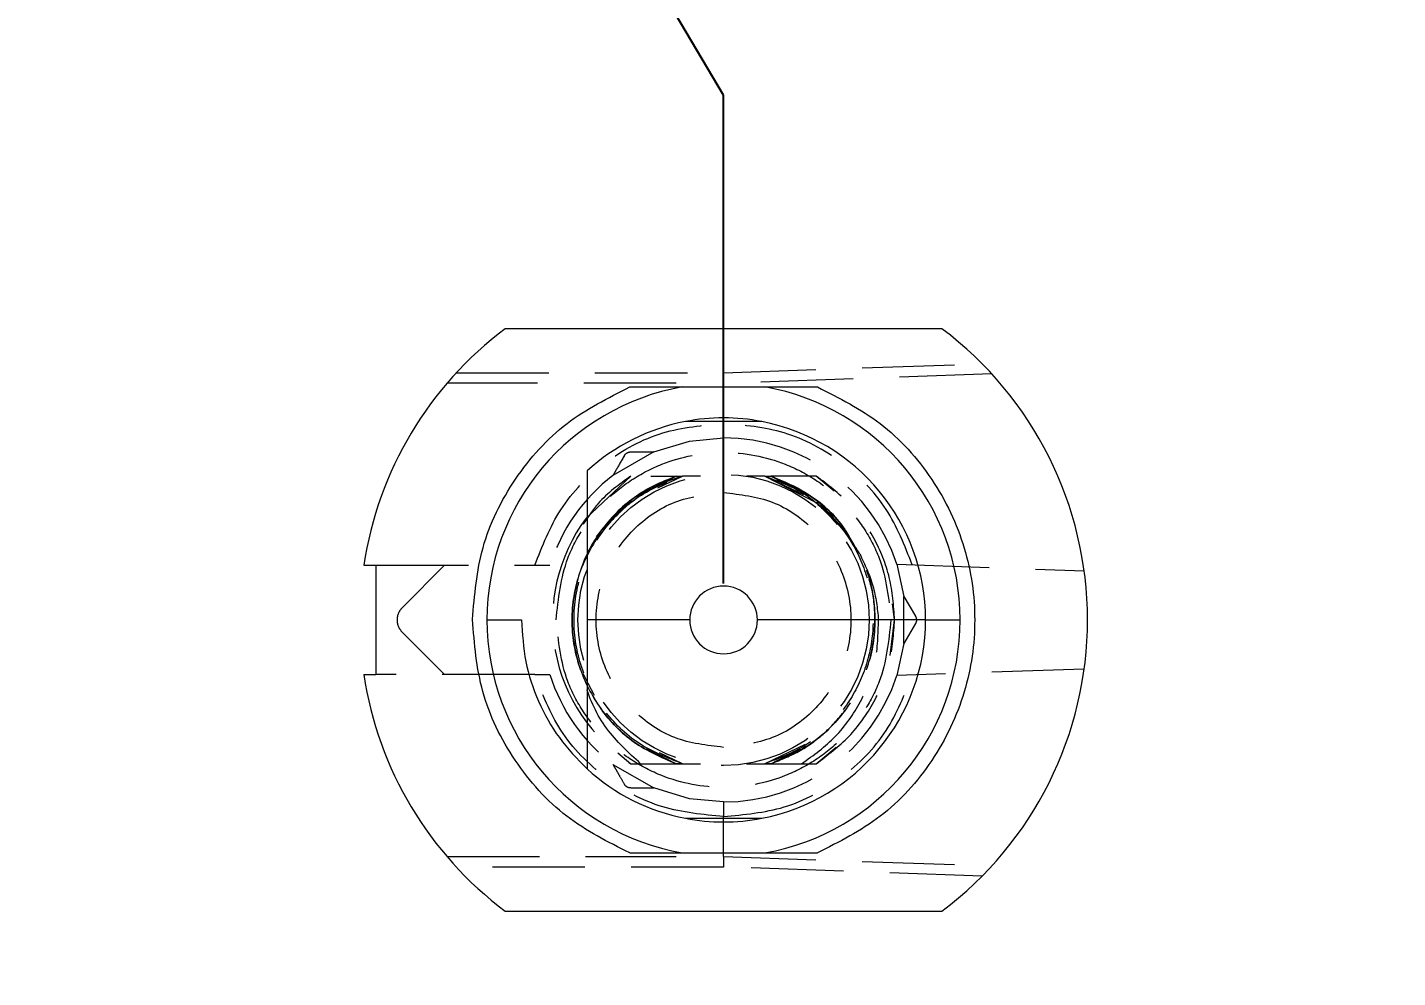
# Model space of a CAD drawing. Header units: millimetres. Extents: x -64 to 530, y -86 to 334.
# Drawn here: x 156.73 to 175.56, y 219.68 to 232.73 of the extents above; entities that cross this region are included whole.
import ezdxf

# ---------------------------------------------------------------- set-up
doc = ezdxf.new("R2010")
doc.units = ezdxf.units.MM
doc.header["$PDSIZE"] = -1
doc.linetypes.add('HIDDEN', pattern=[1.905, 1.27, -0.635])
doc.dimstyles.new('ISO-25', dxfattribs={"dimtxt": 2.5, "dimasz": 2.5, "dimexe": 1.25, "dimexo": 0.625, "dimtad": 1, "dimtxsty": 'Standard', "dimcen": 2.5, "dimadec": 0, "dimazin": 0, "dimtfac": 1, "dimtmove": 0, "dimatfit": 3, "dimfxl": 0, "dimarcsym": 0})

# ---------------------------------------------------------------- blocks, each defined once
blk = doc.blocks.new('*D35')
at = {"color": 0, "lineweight": -2}
for p, q in [((437.684, 297.079), (437.684, 315.579)), ((431.8, 293.079), (437.684, 297.079)), ((431.8, 279.9), (431.8, 293.079))]:
    blk.add_line(p, q, dxfattribs=at)
at = {"layer": 'Defpoints', "color": 0}
for p in [(437.684, 301.079), (431.8, 279.4), (0, 0)]:
    blk.add_point(p, dxfattribs=at)
at = {"color": 0, "insert": (435.434, 308.579), "char_height": 3, "attachment_point": 5, "rotation": 90}
blk.add_mtext('431,80', dxfattribs=at)
blk = doc.blocks.new('*D38')
at = {"color": 0, "lineweight": -2}
for p, q in [((162.289, 289.755), (162.289, 308.755)), ((165.75, 285.755), (162.289, 289.755)), ((165.75, 274.9), (165.75, 285.755))]:
    blk.add_line(p, q, dxfattribs=at)
at = {"layer": 'Defpoints', "color": 0}
for p in [(162.289, 293.755), (165.75, 274.4), (0, 0)]:
    blk.add_point(p, dxfattribs=at)
at = {"color": 0, "insert": (160.039, 301.505), "char_height": 3, "attachment_point": 5, "rotation": 90}
blk.add_mtext('165,75', dxfattribs=at)
blk = doc.blocks.new('*D41')
at = {"color": 0, "lineweight": -2}
for p, q in [((191.371, 292.073), (191.371, 310.573)), ((199.07, 288.073), (191.371, 292.073)), ((199.07, 265.82), (199.07, 288.073))]:
    blk.add_line(p, q, dxfattribs=at)
at = {"layer": 'Defpoints', "color": 0}
for p in [(191.371, 296.073), (199.07, 265.32), (0, 0)]:
    blk.add_point(p, dxfattribs=at)
at = {"color": 0, "insert": (189.121, 303.573), "char_height": 3, "attachment_point": 5, "rotation": 90}
blk.add_mtext('199,07', dxfattribs=at)
blk = doc.blocks.new('*D42')
at = {"color": 0, "lineweight": -2}
for p, q in [((193.497, 265.32), (189.497, 263.066)), ((198.57, 265.32), (193.497, 265.32)), ((189.497, 263.066), (169.497, 263.066))]:
    blk.add_line(p, q, dxfattribs=at)
at = {"layer": 'Defpoints', "color": 0}
for p in [(199.07, 265.32), (185.497, 263.066), (0, 0)]:
    blk.add_point(p, dxfattribs=at)
at = {"color": 0, "insert": (177.247, 265.316), "char_height": 3, "attachment_point": 5}
blk.add_mtext('265,32', dxfattribs=at)
blk = doc.blocks.new('*D43')
at = {"color": 0, "lineweight": -2}
for p, q in [((280.31, 293.54), (280.31, 313.54)), ((285.75, 289.54), (280.31, 293.54)), ((285.75, 274.9), (285.75, 289.54))]:
    blk.add_line(p, q, dxfattribs=at)
at = {"layer": 'Defpoints', "color": 0}
for p in [(280.31, 297.54), (285.75, 274.4), (0, 0)]:
    blk.add_point(p, dxfattribs=at)
at = {"color": 0, "insert": (278.06, 305.79), "char_height": 3, "attachment_point": 5, "rotation": 90}
blk.add_mtext('285,75', dxfattribs=at)
blk = doc.blocks.new('*D44')
at = {"color": 0, "lineweight": -2}
for p, q in [((298.633, 293.447), (298.633, 312.947)), ((293.9, 289.447), (298.633, 293.447)), ((293.9, 279.9), (293.9, 289.447))]:
    blk.add_line(p, q, dxfattribs=at)
at = {"layer": 'Defpoints', "color": 0}
for p in [(298.633, 297.447), (293.9, 279.4), (0, 0)]:
    blk.add_point(p, dxfattribs=at)
at = {"color": 0, "insert": (296.383, 305.447), "char_height": 3, "attachment_point": 5, "rotation": 90}
blk.add_mtext('293,90', dxfattribs=at)
blk = doc.blocks.new('*D45')
at = {"color": 0, "lineweight": -2}
blk.add_line((285.25, 274.4), (252.388, 274.4), dxfattribs=at)
at = {"layer": 'Defpoints', "color": 0}
for p in [(267.888, 274.4), (285.75, 274.4), (0, 0)]:
    blk.add_point(p, dxfattribs=at)
at = {"color": 0, "insert": (259.888, 276.65), "char_height": 3, "attachment_point": 5}
blk.add_mtext('274,40', dxfattribs=at)
blk = doc.blocks.new('*D46')
at = {"color": 0, "lineweight": -2}
for p, q in [((273.06, 264.82), (273.06, 254.53)), ((273.06, 254.53), (277.95, 250.53)), ((277.95, 250.53), (277.95, 231.03))]:
    blk.add_line(p, q, dxfattribs=at)
at = {"layer": 'Defpoints', "color": 0}
for p in [(273.06, 265.32), (277.95, 246.53), (0, 0)]:
    blk.add_point(p, dxfattribs=at)
at = {"color": 0, "insert": (275.7, 238.53), "char_height": 3, "attachment_point": 5, "rotation": 90}
blk.add_mtext('273,06', dxfattribs=at)
blk = doc.blocks.new('*D47')
at = {"color": 0, "lineweight": -2}
for p, q in [((260.93, 266.76), (240.93, 266.76)), ((264.93, 265.32), (260.93, 266.76)), ((272.56, 265.32), (264.93, 265.32))]:
    blk.add_line(p, q, dxfattribs=at)
at = {"layer": 'Defpoints', "color": 0}
for p in [(256.93, 266.76), (273.06, 265.32), (0, 0)]:
    blk.add_point(p, dxfattribs=at)
at = {"color": 0, "insert": (248.68, 269.01), "char_height": 3, "attachment_point": 5}
blk.add_mtext('265,32', dxfattribs=at)
blk = doc.blocks.new('*D48')
at = {"color": 0, "lineweight": -2}
for p, q in [((355.301, 295.339), (355.301, 315.339)), ((359.73, 291.339), (355.301, 295.339)), ((359.73, 265.82), (359.73, 291.339))]:
    blk.add_line(p, q, dxfattribs=at)
at = {"layer": 'Defpoints', "color": 0}
for p in [(355.301, 299.339), (359.73, 265.32), (0, 0)]:
    blk.add_point(p, dxfattribs=at)
at = {"color": 0, "insert": (353.051, 307.589), "char_height": 3, "attachment_point": 5, "rotation": 90}
blk.add_mtext('359,73', dxfattribs=at)
blk = doc.blocks.new('*D49')
at = {"color": 0, "lineweight": -2}
for p, q in [((349.375, 265.32), (345.375, 260.541)), ((359.23, 265.32), (349.375, 265.32)), ((345.375, 260.541), (325.375, 260.541))]:
    blk.add_line(p, q, dxfattribs=at)
at = {"layer": 'Defpoints', "color": 0}
for p in [(359.73, 265.32), (341.375, 260.541), (0, 0)]:
    blk.add_point(p, dxfattribs=at)
at = {"color": 0, "insert": (333.125, 262.791), "char_height": 3, "attachment_point": 5}
blk.add_mtext('265,32', dxfattribs=at)
blk = doc.blocks.new('*D50')
at = {"color": 0, "lineweight": -2}
for p, q in [((411.281, 297.743), (411.281, 316.243)), ((415.9, 293.743), (411.281, 297.743)), ((415.9, 279.97), (415.9, 293.743))]:
    blk.add_line(p, q, dxfattribs=at)
at = {"layer": 'Defpoints', "color": 0}
for p in [(411.281, 301.743), (415.9, 279.47), (0, 0)]:
    blk.add_point(p, dxfattribs=at)
at = {"color": 0, "insert": (409.031, 309.243), "char_height": 3, "attachment_point": 5, "rotation": 90}
blk.add_mtext('415,90', dxfattribs=at)
blk = doc.blocks.new('*D51')
at = {"color": 0, "lineweight": -2}
for p, q in [((441.42, 274.4), (445.42, 275.871)), ((445.42, 275.871), (464.92, 275.871)), ((425.95, 274.4), (441.42, 274.4))]:
    blk.add_line(p, q, dxfattribs=at)
at = {"layer": 'Defpoints', "color": 0}
for p in [(449.42, 275.871), (425.45, 274.4), (0, 0)]:
    blk.add_point(p, dxfattribs=at)
at = {"color": 0, "insert": (457.42, 278.121), "char_height": 3, "attachment_point": 5}
blk.add_mtext('274,40', dxfattribs=at)
blk = doc.blocks.new('*D52')
at = {"color": 0, "lineweight": -2}
for p, q in [((423.283, 294.998), (423.283, 314.998)), ((425.45, 290.998), (423.283, 294.998)), ((425.45, 274.9), (425.45, 290.998))]:
    blk.add_line(p, q, dxfattribs=at)
at = {"layer": 'Defpoints', "color": 0}
for p in [(423.283, 298.998), (425.45, 274.4), (0, 0)]:
    blk.add_point(p, dxfattribs=at)
at = {"color": 0, "insert": (421.033, 307.248), "char_height": 3, "attachment_point": 5, "rotation": 90}
blk.add_mtext('425,45', dxfattribs=at)
blk = doc.blocks.new('*D56')
at = {"color": 0, "lineweight": -2}
for p, q in [((437.803, 215.414), (437.803, 235.414)), ((425.43, 211.414), (437.803, 215.414)), ((425.43, 198.55), (425.43, 211.414))]:
    blk.add_line(p, q, dxfattribs=at)
at = {"layer": 'Defpoints', "color": 0}
for p in [(437.803, 219.414), (425.43, 198.05), (0, 0)]:
    blk.add_point(p, dxfattribs=at)
at = {"color": 0, "insert": (435.553, 227.664), "char_height": 3, "attachment_point": 5, "rotation": 90}
blk.add_mtext('425,43', dxfattribs=at)
blk = doc.blocks.new('*D75')
at = {"color": 0, "lineweight": -2}
for p, q in [((288.794, 294.16), (288.794, 313.16)), ((290.401, 290.16), (288.794, 294.16)), ((290.401, 279.9), (290.401, 290.16))]:
    blk.add_line(p, q, dxfattribs=at)
at = {"layer": 'Defpoints', "color": 0}
for p in [(288.794, 298.16), (290.401, 279.4), (0, 0)]:
    blk.add_point(p, dxfattribs=at)
at = {"color": 0, "insert": (286.544, 305.91), "char_height": 3, "attachment_point": 5, "rotation": 90}
blk.add_mtext('290,40', dxfattribs=at)
blk = doc.blocks.new('*D76')
at = {"color": 0, "lineweight": -2}
for p, q in [((306.252, 292.611), (306.252, 312.111)), ((297.399, 288.611), (306.252, 292.611)), ((297.399, 279.9), (297.399, 288.611))]:
    blk.add_line(p, q, dxfattribs=at)
at = {"layer": 'Defpoints', "color": 0}
for p in [(306.252, 296.611), (297.399, 279.4), (0, 0)]:
    blk.add_point(p, dxfattribs=at)
at = {"color": 0, "insert": (304.002, 304.611), "char_height": 3, "attachment_point": 5, "rotation": 90}
blk.add_mtext('297,40', dxfattribs=at)
blk = doc.blocks.new('*D77')
at = {"color": 0, "lineweight": -2}
for p, q in [((404.526, 297.682), (404.526, 316.182)), ((412.401, 293.682), (404.526, 297.682)), ((412.401, 279.9), (412.401, 293.682))]:
    blk.add_line(p, q, dxfattribs=at)
at = {"layer": 'Defpoints', "color": 0}
for p in [(404.526, 301.682), (412.401, 279.4), (0, 0)]:
    blk.add_point(p, dxfattribs=at)
at = {"color": 0, "insert": (402.276, 309.182), "char_height": 3, "attachment_point": 5, "rotation": 90}
blk.add_mtext('412,40', dxfattribs=at)
blk = doc.blocks.new('*D78')
at = {"color": 0, "lineweight": -2}
for p, q in [((417.265, 297.291), (417.265, 315.791)), ((419.399, 293.291), (417.265, 297.291)), ((419.399, 279.9), (419.399, 293.291))]:
    blk.add_line(p, q, dxfattribs=at)
at = {"layer": 'Defpoints', "color": 0}
for p in [(417.265, 301.291), (419.399, 279.4), (0, 0)]:
    blk.add_point(p, dxfattribs=at)
at = {"color": 0, "insert": (415.015, 308.791), "char_height": 3, "attachment_point": 5, "rotation": 90}
blk.add_mtext('419,40', dxfattribs=at)
blk = doc.blocks.new('*D119')
at = {"color": 0, "lineweight": -2}
for p, q in [((393.843, 235.159), (393.843, 254.159)), ((396, 231.159), (393.843, 235.159)), ((396, 225.095), (396, 231.159))]:
    blk.add_line(p, q, dxfattribs=at)
at = {"layer": 'Defpoints', "color": 0}
for p in [(393.843, 239.159), (396, 224.595), (0, 0)]:
    blk.add_point(p, dxfattribs=at)
at = {"color": 0, "insert": (391.593, 246.909), "char_height": 3, "attachment_point": 5, "rotation": 90}
blk.add_mtext('396,00', dxfattribs=at)
blk = doc.blocks.new('*D120')
at = {"color": 0, "lineweight": -2}
for p, q in [((372.602, 236.309), (372.602, 255.809)), ((373.5, 232.309), (372.602, 236.309)), ((373.5, 225.095), (373.5, 232.309))]:
    blk.add_line(p, q, dxfattribs=at)
at = {"layer": 'Defpoints', "color": 0}
for p in [(372.602, 240.309), (373.5, 224.595), (0, 0)]:
    blk.add_point(p, dxfattribs=at)
at = {"color": 0, "insert": (370.352, 248.309), "char_height": 3, "attachment_point": 5, "rotation": 90}
blk.add_mtext('373,50', dxfattribs=at)
blk = doc.blocks.new('*D121')
at = {"color": 0, "lineweight": -2}
for p, q in [((345.579, 237.414), (345.579, 256.414)), ((349.175, 233.414), (345.579, 237.414)), ((349.175, 225.095), (349.175, 233.414))]:
    blk.add_line(p, q, dxfattribs=at)
at = {"layer": 'Defpoints', "color": 0}
for p in [(345.579, 241.414), (349.175, 224.595), (0, 0)]:
    blk.add_point(p, dxfattribs=at)
at = {"color": 0, "insert": (343.329, 249.164), "char_height": 3, "attachment_point": 5, "rotation": 90}
blk.add_mtext('349,18', dxfattribs=at)
blk = doc.blocks.new('*D122')
at = {"color": 0, "lineweight": -2}
for p, q in [((325.674, 236.995), (325.674, 256.995)), ((328.855, 232.995), (325.674, 236.995)), ((328.855, 225.095), (328.855, 232.995))]:
    blk.add_line(p, q, dxfattribs=at)
at = {"layer": 'Defpoints', "color": 0}
for p in [(325.674, 240.995), (328.855, 224.595), (0, 0)]:
    blk.add_point(p, dxfattribs=at)
at = {"color": 0, "insert": (323.424, 249.245), "char_height": 3, "attachment_point": 5, "rotation": 90}
blk.add_mtext('328,86', dxfattribs=at)
blk = doc.blocks.new('*D123')
at = {"color": 0, "lineweight": -2}
for p, q in [((304.85, 235.076), (304.85, 254.576)), ((308.535, 231.076), (304.85, 235.076)), ((308.535, 225.095), (308.535, 231.076))]:
    blk.add_line(p, q, dxfattribs=at)
at = {"layer": 'Defpoints', "color": 0}
for p in [(304.85, 239.076), (308.535, 224.595), (0, 0)]:
    blk.add_point(p, dxfattribs=at)
at = {"color": 0, "insert": (302.6, 247.076), "char_height": 3, "attachment_point": 5, "rotation": 90}
blk.add_mtext('308,54', dxfattribs=at)
blk = doc.blocks.new('*D124')
at = {"color": 0, "lineweight": -2}
for p, q in [((286.103, 233.369), (286.103, 253.369)), ((288.215, 229.369), (286.103, 233.369)), ((288.215, 225.095), (288.215, 229.369))]:
    blk.add_line(p, q, dxfattribs=at)
at = {"layer": 'Defpoints', "color": 0}
for p in [(286.103, 237.369), (288.215, 224.595), (0, 0)]:
    blk.add_point(p, dxfattribs=at)
at = {"color": 0, "insert": (283.853, 245.619), "char_height": 3, "attachment_point": 5, "rotation": 90}
blk.add_mtext('288,22', dxfattribs=at)
blk = doc.blocks.new('*D125')
at = {"color": 0, "lineweight": -2}
for p, q in [((263.907, 234.454), (263.907, 253.954)), ((267.895, 230.454), (263.907, 234.454)), ((267.895, 225.095), (267.895, 230.454))]:
    blk.add_line(p, q, dxfattribs=at)
at = {"layer": 'Defpoints', "color": 0}
for p in [(263.907, 238.454), (267.895, 224.595), (0, 0)]:
    blk.add_point(p, dxfattribs=at)
at = {"color": 0, "insert": (261.657, 246.454), "char_height": 3, "attachment_point": 5, "rotation": 90}
blk.add_mtext('267,90', dxfattribs=at)
blk = doc.blocks.new('*D126')
at = {"color": 0, "lineweight": -2}
for p, q in [((243.782, 232.451), (243.782, 252.451)), ((247.575, 228.595), (243.782, 232.451)), ((247.575, 225.095), (247.575, 228.595))]:
    blk.add_line(p, q, dxfattribs=at)
at = {"layer": 'Defpoints', "color": 0}
for p in [(243.782, 236.451), (247.575, 224.595), (0, 0)]:
    blk.add_point(p, dxfattribs=at)
at = {"color": 0, "insert": (241.532, 244.701), "char_height": 3, "attachment_point": 5, "rotation": 90}
blk.add_mtext('247,58', dxfattribs=at)
blk = doc.blocks.new('*D127')
at = {"color": 0, "lineweight": -2}
for p, q in [((222.023, 234.703), (222.023, 254.703)), ((227.255, 230.703), (222.023, 234.703)), ((227.255, 225.095), (227.255, 230.703))]:
    blk.add_line(p, q, dxfattribs=at)
at = {"layer": 'Defpoints', "color": 0}
for p in [(222.023, 238.703), (227.255, 224.595), (0, 0)]:
    blk.add_point(p, dxfattribs=at)
at = {"color": 0, "insert": (219.773, 246.953), "char_height": 3, "attachment_point": 5, "rotation": 90}
blk.add_mtext('227,26', dxfattribs=at)
blk = doc.blocks.new('*D128')
at = {"color": 0, "lineweight": -2}
for p, q in [((203.028, 233.99), (203.028, 253.49)), ((206.946, 229.99), (203.028, 233.99)), ((206.946, 225.095), (206.946, 229.99))]:
    blk.add_line(p, q, dxfattribs=at)
at = {"layer": 'Defpoints', "color": 0}
for p in [(203.028, 237.99), (206.946, 224.595), (0, 0)]:
    blk.add_point(p, dxfattribs=at)
at = {"color": 0, "insert": (200.778, 245.99), "char_height": 3, "attachment_point": 5, "rotation": 90}
blk.add_mtext('206,95', dxfattribs=at)
blk = doc.blocks.new('*D129')
at = {"color": 0, "lineweight": -2}
for p, q in [((182.809, 235.614), (182.809, 254.614)), ((186.615, 231.614), (182.809, 235.614)), ((186.615, 225.095), (186.615, 231.614))]:
    blk.add_line(p, q, dxfattribs=at)
at = {"layer": 'Defpoints', "color": 0}
for p in [(182.809, 239.614), (186.615, 224.595), (0, 0)]:
    blk.add_point(p, dxfattribs=at)
at = {"color": 0, "insert": (180.559, 247.364), "char_height": 3, "attachment_point": 5, "rotation": 90}
blk.add_mtext('186,62', dxfattribs=at)
blk = doc.blocks.new('*D130')
at = {"color": 0, "lineweight": -2}
for p, q in [((163.921, 235.803), (163.921, 254.303)), ((166.295, 231.803), (163.921, 235.803)), ((166.295, 225.095), (166.295, 231.803))]:
    blk.add_line(p, q, dxfattribs=at)
at = {"layer": 'Defpoints', "color": 0}
for p in [(163.921, 239.803), (166.295, 224.595), (0, 0)]:
    blk.add_point(p, dxfattribs=at)
at = {"color": 0, "insert": (161.671, 247.303), "char_height": 3, "attachment_point": 5, "rotation": 90}
blk.add_mtext('166,30', dxfattribs=at)
blk = doc.blocks.new('*D142')
at = {"color": 0, "lineweight": -2}
for p, q in [((401.115, 224.595), (405.115, 228.426)), ((405.115, 228.426), (425.115, 228.426)), ((396.5, 224.595), (401.115, 224.595))]:
    blk.add_line(p, q, dxfattribs=at)
at = {"layer": 'Defpoints', "color": 0}
for p in [(409.115, 228.426), (396, 224.595), (0, 0)]:
    blk.add_point(p, dxfattribs=at)
at = {"color": 0, "insert": (417.365, 230.676), "char_height": 3, "attachment_point": 5}
blk.add_mtext('224,59', dxfattribs=at)
blk = doc.blocks.new('*D143')
at = {"color": 0, "lineweight": -2}
blk.add_line((166.25, 274.4), (193.07, 274.4), dxfattribs=at)
at = {"layer": 'Defpoints', "color": 0}
for p in [(165.75, 274.4), (177.57, 274.4), (0, 0)]:
    blk.add_point(p, dxfattribs=at)
at = {"color": 0, "insert": (185.57, 276.65), "char_height": 3, "attachment_point": 5}
blk.add_mtext('274,40', dxfattribs=at)

msp = doc.modelspace()

# ---------------------------------------------------------------- linework, layer by layer
at = {"color": 7, "linetype": 'Continuous', "lineweight": 15}
for p, q in [((169.295, 228.595), (163.295, 228.595)), ((161.352, 225.345), (161.52, 225.345)), ((161.52, 225.345), (161.52, 223.845)), ((163.045, 224.595), (163.52, 224.595)), ((165.83, 224.595), (164.42, 224.595)), ((169.07, 224.595), (166.76, 224.595)), ((169.07, 224.595), (169.545, 224.595)), ((161.352, 223.845), (161.52, 223.845)), ((163.295, 220.595), (169.295, 220.595))]:
    msp.add_line(p, q, dxfattribs=at)
at = {"color": 7, "linetype": 'HIDDEN', "lineweight": 0}
for p, q in [((162.624, 227.989), (166.295, 227.989)), ((166.295, 227.989), (169.848, 228.113)), ((166.295, 227.845), (166.295, 227.989)), ((169.981, 227.974), (166.295, 227.845)), ((165.645, 227.845), (162.495, 227.845)), ((166.295, 227.295), (166.295, 227.845)), ((166.295, 227.295), (166.295, 227.095)), ((166.819, 227.32), (166.819, 227.32)), ((165.335, 226.903), (164.776, 226.58)), ((164.406, 225.993), (165.021, 226.57)), ((165.072, 226.276), (165.644, 226.57)), ((165.072, 226.276), (165.644, 226.57)), ((165.294, 226.57), (165.644, 226.57)), ((165.39, 226.41), (165.729, 226.57)), ((165.98, 226.57), (165.729, 226.57)), ((166.861, 226.57), (166.61, 226.57)), ((166.861, 226.57), (167.566, 226.209)), ((166.861, 226.57), (167.393, 226.319)), ((166.861, 226.57), (167.393, 226.319)), ((167.569, 226.57), (166.946, 226.57)), ((167.393, 226.34), (166.946, 226.57)), ((166.946, 226.57), (167.46, 226.306)), ((167.46, 226.306), (166.946, 226.57)), ((166.946, 226.57), (167.46, 226.306)), ((167.814, 226.364), (167.569, 226.57)), ((161.52, 225.345), (163.701, 225.345)), ((161.887, 224.772), (162.46, 225.345)), ((168.675, 225.36), (171.249, 225.27)), ((168.675, 225.36), (168.774, 224.918)), ((168.645, 224.595), (168.617, 224.818)), ((168.774, 224.918), (168.932, 224.645)), ((168.774, 224.272), (168.774, 224.918)), ((168.584, 224.106), (168.645, 224.595)), ((162.46, 223.845), (161.887, 224.418)), ((168.932, 224.545), (168.774, 224.272)), ((168.774, 224.272), (168.675, 223.83)), ((163.701, 223.845), (161.52, 223.845)), ((171.249, 223.92), (168.675, 223.83)), ((167.418, 222.882), (166.861, 222.62)), ((167.418, 222.882), (166.861, 222.62)), ((164.843, 222.769), (165.021, 222.62)), ((164.843, 222.769), (165.021, 222.62)), ((165.238, 222.829), (165.644, 222.62)), ((165.729, 222.62), (165.416, 222.768)), ((166.946, 222.62), (167.349, 222.827)), ((167.569, 222.62), (167.842, 222.849)), ((164.776, 222.609), (165.335, 222.287)), ((165.021, 222.62), (165.644, 222.62)), ((165.021, 222.62), (165.98, 222.62)), ((166.61, 222.62), (167.368, 222.62)), ((166.946, 222.62), (167.569, 222.62)), ((166.295, 222.095), (166.295, 221.895)), ((166.295, 221.345), (166.295, 221.895)), ((162.495, 221.345), (165.645, 221.345)), ((166.295, 221.201), (162.624, 221.201)), ((166.295, 221.345), (169.981, 221.216)), ((166.295, 221.345), (166.295, 221.201)), ((169.848, 221.077), (166.295, 221.201))]:
    msp.add_line(p, q, dxfattribs=at)
at = {"color": 7, "linetype": 'HIDDEN', "lineweight": 0, "flags": 128}
for points in [[(165.335, 226.903), (165.829, 227.051), (166.295, 227.095)], [(165.021, 226.57), (165.021, 226.57)], [(165.729, 226.57), (165.729, 226.57)], [(165.729, 226.57), (165.729, 226.57)], [(165.729, 226.57), (165.729, 226.57)], [(165.729, 226.57), (165.729, 226.57)], [(165.729, 226.57), (165.729, 226.57)], [(166.861, 226.57), (166.861, 226.57)], [(166.861, 226.57), (166.861, 226.57)], [(166.861, 226.57), (166.861, 226.57)], [(166.861, 226.57), (166.861, 226.57)], [(166.861, 226.57), (166.861, 226.57)], [(166.861, 226.57), (166.861, 226.57)], [(166.861, 226.57), (166.861, 226.57)], [(166.861, 226.57), (166.861, 226.57)], [(167.569, 226.57), (167.569, 226.57)], [(164.366, 223.819), (164.362, 223.848), (164.362, 223.856), (164.362, 223.858), (164.363, 223.859), (164.363, 223.859), (164.363, 223.859), (164.363, 223.859), (164.363, 223.859), (164.363, 223.859), (164.363, 223.859), (164.363, 223.859), (164.363, 223.859), (164.362, 223.859), (164.362, 223.859), (164.362, 223.859), (164.362, 223.859), (164.362, 223.859), (164.362, 223.859), (164.362, 223.859), (164.363, 223.859), (164.363, 223.859), (164.363, 223.859), (164.363, 223.859), (164.363, 223.859), (164.363, 223.859), (164.363, 223.859), (164.363, 223.859), (164.363, 223.859), (164.364, 223.859), (164.364, 223.859), (164.367, 223.856), (164.431, 223.726), (164.518, 223.563)], [(168.074, 223.568), (168.074, 223.568)], [(167.322, 222.816), (167.322, 222.816)], [(165.021, 222.62), (165.021, 222.62)], [(165.021, 222.62), (165.021, 222.62)], [(165.021, 222.62), (165.021, 222.62)], [(165.021, 222.62), (165.021, 222.62)], [(165.021, 222.62), (165.021, 222.62)], [(165.021, 222.62), (165.021, 222.62)], [(165.021, 222.62), (165.021, 222.62)], [(165.021, 222.62), (165.021, 222.62)], [(165.98, 222.62), (165.98, 222.62)], [(166.61, 222.62), (166.61, 222.62)], [(167.569, 222.62), (167.569, 222.62)], [(167.569, 222.62), (167.569, 222.62)], [(167.569, 222.62), (167.569, 222.62)], [(167.569, 222.62), (167.569, 222.62)], [(167.569, 222.62), (167.569, 222.62)], [(167.569, 222.62), (167.569, 222.62)], [(167.569, 222.62), (167.569, 222.62)], [(166.295, 222.095), (165.829, 222.139), (165.335, 222.287)]]:
    msp.add_lwpolyline(points, dxfattribs=at)
at = {"color": 7, "linetype": 'HIDDEN', "lineweight": 0}
msp.add_circle((166.295, 224.595), 2, dxfattribs=at)
at = {"color": 7, "linetype": 'Continuous', "lineweight": 15}
for radius, start, end in [(5, 126.8699, 171.3731), (5, 306.8699, 53.1301), (3.25, 100.0633, 180), (3.25, 0, 79.9367), (2.775, 100.8932, 132.5066), (2.775, 79.1068, 100.8929), (2.775, 0, 79.1071), (0.465, 0, 180), (3.25, 180, 259.9367), (0.465, 180, 0), (2.775, 280.8929, 0), (3.25, 280.0633, 0), (5, 188.6269, 233.1301), (2.775, 227.4934, 259.1071), (2.775, 259.1067, 280.8938)]:
    msp.add_arc((166.295, 224.595), radius, start, end, dxfattribs=at)
at = {"color": 7, "linetype": 'HIDDEN', "lineweight": 0}
for radius, start, end in [(2.5, 17.8157, 90), (2.5, 127.4202, 162.5424), (2.35, 143.5058, 237.1851), (2.5, 197.4576, 232.5798), (2.5, 270, 342.1843)]:
    msp.add_arc((166.295, 224.595), radius, start, end, dxfattribs=at)
at = {"color": 7, "linetype": 'Continuous', "lineweight": 15}
for points, knots in [([(162.845, 224.601), (162.874, 224.935), (162.932, 225.617), (163.398, 226.554), (164.095, 227.336), (164.707, 227.644), (165.006, 227.795)], [0, 0, 0, 0, 0.244423, 0.499999, 0.755577, 1, 1, 1, 1]), ([(165.006, 227.795), (165.14, 227.795), (165.314, 227.795), (165.508, 227.795), (165.589, 227.795), (165.643, 227.795), (165.682, 227.795), (165.709, 227.795), (165.723, 227.795), (165.727, 227.795), (165.727, 227.795), (165.727, 227.795)], [0, 0, 0, 0, 0.521929, 0.674708, 0.779638, 0.85173, 0.901665, 0.954567, 0.975881, 0.993095, 1, 1, 1, 1]), ([(165.727, 227.795), (165.903, 227.795), (166.255, 227.795), (166.649, 227.795), (166.841, 227.795), (166.863, 227.795)], [0, 0, 0, 0, 0.469102, 0.939615, 1, 1, 1, 1]), ([(166.863, 227.795), (166.863, 227.795), (166.865, 227.795), (166.876, 227.795), (166.92, 227.795), (167.116, 227.795), (167.35, 227.795), (167.546, 227.795), (167.584, 227.795)], [0, 0, 0, 0, 0.01693, 0.039302, 0.081695, 0.2362, 0.85216, 1, 1, 1, 1]), ([(167.584, 227.795), (167.883, 227.644), (168.495, 227.335), (169.197, 226.552), (169.646, 225.612), (169.794, 224.595), (169.646, 223.578), (169.197, 222.638), (168.495, 221.855), (167.883, 221.546), (167.584, 221.395)], [0, 0, 0, 0, 0.122203, 0.25, 0.377796, 0.5, 0.622203, 0.75, 0.877797, 1, 1, 1, 1]), ([(166.819, 227.32), (166.529, 227.32), (166.176, 227.32), (165.832, 227.32), (165.771, 227.32)], [0, 0, 0, 0, 0.821487, 1, 1, 1, 1]), ([(164.42, 226.641), (164.42, 226.203), (164.42, 225.6), (164.42, 224.811), (164.42, 224.595)], [0, 0, 0, 0, 0.725759, 1, 1, 1, 1]), ([(165.006, 221.395), (164.706, 221.546), (164.093, 221.855), (163.395, 222.64), (162.929, 223.582), (162.873, 224.266), (162.845, 224.601)], [0, 0, 0, 0, 0.244391, 0.499999, 0.755608, 1, 1, 1, 1]), ([(163.52, 224.595), (163.531, 224.403), (163.554, 224.02), (163.739, 223.471), (164.019, 222.963), (164.286, 222.687), (164.42, 222.549)], [0, 0, 0, 0, 0.25, 0.500001, 0.749999, 1, 1, 1, 1]), ([(164.42, 224.595), (164.42, 224.4), (164.42, 223.896), (164.42, 223.214), (164.42, 222.765), (164.42, 222.549)], [0, 0, 0, 0, 0.246526, 0.638139, 1, 1, 1, 1]), ([(165.771, 221.87), (166.061, 221.87), (166.414, 221.87), (166.758, 221.87), (166.819, 221.87)], [0, 0, 0, 0, 0.821496, 1, 1, 1, 1]), ([(165.006, 221.395), (165.14, 221.395), (165.314, 221.395), (165.508, 221.395), (165.589, 221.395), (165.643, 221.395), (165.682, 221.395), (165.709, 221.395), (165.723, 221.395), (165.727, 221.395), (165.727, 221.395), (165.727, 221.395)], [0, 0, 0, 0, 0.521929, 0.674708, 0.779638, 0.85173, 0.901665, 0.954567, 0.975881, 0.993095, 1, 1, 1, 1]), ([(165.727, 221.395), (165.903, 221.395), (166.255, 221.395), (166.649, 221.395), (166.841, 221.395), (166.863, 221.395)], [0, 0, 0, 0, 0.469102, 0.939615, 1, 1, 1, 1]), ([(166.863, 221.395), (166.863, 221.395), (166.865, 221.395), (166.876, 221.395), (166.92, 221.395), (167.116, 221.395), (167.35, 221.395), (167.546, 221.395), (167.584, 221.395)], [0, 0, 0, 0, 0.01693, 0.039302, 0.081695, 0.2362, 0.85216, 1, 1, 1, 1])]:
    msp.add_open_spline(points, degree=3, knots=knots, dxfattribs=at)
at = {"color": 7, "linetype": 'HIDDEN', "lineweight": 0}
for points, knots in [([(163.701, 225.345), (163.805, 225.609), (164.017, 226.152), (164.646, 226.788), (165.432, 227.216), (166.012, 227.269), (166.295, 227.295)], [0, 0, 0, 0, 0.243393, 0.5, 0.756607, 1, 1, 1, 1]), ([(168.887, 225.352), (168.783, 225.616), (168.57, 226.157), (167.941, 226.791), (167.156, 227.217), (166.577, 227.269), (166.295, 227.295)], [0, 0, 0, 0, 0.243424, 0.5, 0.756578, 1, 1, 1, 1]), ([(163.995, 224.595), (164.026, 224.884), (164.074, 225.331), (164.36, 225.867), (164.657, 226.232), (165.023, 226.531), (165.559, 226.809), (166.295, 226.951), (167.031, 226.809), (167.567, 226.532), (167.933, 226.233), (168.23, 225.867), (168.516, 225.331), (168.564, 224.884), (168.595, 224.595)], [0, 0, 0, 0, 0.119721, 0.184823, 0.25, 0.315102, 0.380279, 0.5, 0.619721, 0.684824, 0.75, 0.815102, 0.880279, 1, 1, 1, 1]), ([(164.933, 226.853), (164.892, 226.782), (164.838, 226.688), (164.79, 226.605), (164.778, 226.584), (164.776, 226.581), (164.776, 226.58)], [0, 0, 0, 0, 0.638723, 0.843751, 0.925003, 1, 1, 1, 1]), ([(164.933, 226.853), (164.938, 226.861), (164.948, 226.875), (164.969, 226.891), (164.994, 226.901), (165.011, 226.903), (165.02, 226.903)], [0, 0, 0, 0, 0.250813, 0.499997, 0.749193, 1, 1, 1, 1]), ([(165.02, 226.903), (165.102, 226.903), (165.21, 226.903), (165.307, 226.903), (165.332, 226.903), (165.334, 226.903), (165.335, 226.903)], [0, 0, 0, 0, 0.638716, 0.843746, 0.925, 1, 1, 1, 1]), ([(165.644, 226.57), (165.444, 226.483), (165.044, 226.31), (164.583, 225.831), (164.284, 225.247), (164.181, 224.595), (164.284, 223.943), (164.583, 223.358), (165.044, 222.88), (165.444, 222.707), (165.644, 222.62)], [0, 0, 0, 0, 0.125, 0.249999, 0.374999, 0.5, 0.625, 0.75, 0.875, 1, 1, 1, 1]), ([(165.729, 222.62), (165.522, 222.701), (165.108, 222.863), (164.626, 223.339), (164.312, 223.931), (164.205, 224.595), (164.312, 225.259), (164.626, 225.851), (165.108, 226.327), (165.522, 226.489), (165.729, 226.57)], [0, 0, 0, 0, 0.125, 0.25, 0.375, 0.500001, 0.625, 0.75, 0.875, 1, 1, 1, 1]), ([(165.729, 222.62), (165.522, 222.701), (165.108, 222.863), (164.626, 223.339), (164.312, 223.931), (164.205, 224.595), (164.312, 225.259), (164.626, 225.851), (165.108, 226.327), (165.522, 226.489), (165.729, 226.57)], [0, 0, 0, 0, 0.125, 0.25, 0.375, 0.5, 0.625, 0.749999, 0.875, 1, 1, 1, 1]), ([(165.729, 222.62), (165.522, 222.701), (165.108, 222.863), (164.626, 223.339), (164.312, 223.931), (164.205, 224.595), (164.312, 225.259), (164.626, 225.851), (165.108, 226.327), (165.522, 226.489), (165.729, 226.57)], [0, 0, 0, 0, 0.125, 0.25, 0.375, 0.500001, 0.625, 0.75, 0.875, 1, 1, 1, 1]), ([(165.021, 226.57), (164.861, 226.455), (164.603, 226.27), (164.43, 226.005), (164.365, 225.905)], [0, 0, 0, 0, 0.621035, 1, 1, 1, 1]), ([(164.623, 225.832), (164.765, 225.994), (165.048, 226.32), (165.445, 226.487), (165.644, 226.57)], [0, 0, 0, 0, 0.499999, 1, 1, 1, 1]), ([(164.851, 226.056), (164.92, 226.133), (165.135, 226.371), (165.438, 226.49), (165.644, 226.57)], [0, 0, 0, 0, 0.321276, 1, 1, 1, 1]), ([(165.729, 226.57), (165.59, 226.522), (165.311, 226.425), (165.077, 226.246), (164.96, 226.157)], [0, 0, 0, 0, 0.5, 1, 1, 1, 1]), ([(165.644, 226.57), (165.666, 226.57), (165.694, 226.57), (165.721, 226.57), (165.728, 226.57), (165.729, 226.57), (165.729, 226.57)], [0, 0, 0, 0, 0.659451, 0.855326, 0.930516, 1, 1, 1, 1]), ([(166.861, 226.57), (166.861, 226.57), (166.862, 226.57), (166.869, 226.57), (166.896, 226.57), (166.924, 226.57), (166.946, 226.57)], [0, 0, 0, 0, 0.068868, 0.145414, 0.344908, 1, 1, 1, 1]), ([(166.861, 226.57), (166.861, 226.57), (166.862, 226.57), (166.869, 226.57), (166.896, 226.57), (166.924, 226.57), (166.946, 226.57)], [0, 0, 0, 0, 0.068944, 0.145586, 0.345161, 1, 1, 1, 1]), ([(166.861, 226.57), (167.071, 226.492), (167.457, 226.349), (167.732, 226.045), (167.858, 225.906)], [0, 0, 0, 0, 0.544501, 1, 1, 1, 1]), ([(166.946, 226.57), (167.146, 226.483), (167.546, 226.31), (168.007, 225.831), (168.306, 225.247), (168.409, 224.595), (168.306, 223.943), (168.007, 223.358), (167.546, 222.88), (167.146, 222.707), (166.946, 222.62)], [0, 0, 0, 0, 0.125, 0.25, 0.374999, 0.5, 0.624999, 0.750001, 0.875, 1, 1, 1, 1]), ([(168.178, 225.424), (168.119, 225.557), (167.971, 225.89), (167.542, 226.308), (167.144, 226.483), (166.946, 226.57)], [0, 0, 0, 0, 0.252268, 0.626133, 1, 1, 1, 1]), ([(166.946, 226.57), (167.15, 226.487), (167.494, 226.348), (167.738, 226.07), (167.838, 225.957)], [0, 0, 0, 0, 0.592112, 1, 1, 1, 1]), ([(168.645, 224.595), (168.631, 224.791), (168.603, 225.182), (168.377, 225.73), (168.039, 226.217), (167.725, 226.452), (167.569, 226.57)], [0, 0, 0, 0, 0.249998, 0.5, 0.749999, 1, 1, 1, 1]), ([(166.295, 222.845), (166.066, 222.871), (165.608, 222.924), (165.025, 223.329), (164.636, 223.907), (164.499, 224.595), (164.636, 225.283), (165.025, 225.861), (165.608, 226.266), (166.066, 226.319), (166.295, 226.345)], [0, 0, 0, 0, 0.125, 0.25, 0.375, 0.5, 0.625, 0.75, 0.875, 1, 1, 1, 1]), ([(166.295, 226.345), (166.524, 226.319), (166.982, 226.266), (167.565, 225.861), (167.954, 225.283), (168.091, 224.595), (167.954, 223.907), (167.565, 223.329), (166.982, 222.924), (166.524, 222.871), (166.295, 222.845)], [0, 0, 0, 0, 0.125, 0.25, 0.375, 0.5, 0.625, 0.75, 0.875, 1, 1, 1, 1]), ([(165.644, 222.62), (165.444, 222.707), (165.044, 222.88), (164.583, 223.359), (164.284, 223.943), (164.18, 224.596), (164.287, 225.243), (164.542, 225.786), (164.817, 226.033), (164.93, 226.135)], [0, 0, 0, 0, 0.149288, 0.298575, 0.447863, 0.59715, 0.746437, 0.895724, 1, 1, 1, 1]), ([(165.644, 222.62), (165.444, 222.707), (165.044, 222.88), (164.583, 223.359), (164.284, 223.943), (164.18, 224.596), (164.287, 225.243), (164.54, 225.783), (164.812, 226.028), (164.922, 226.127)], [0, 0, 0, 0, 0.14967, 0.299339, 0.449008, 0.598677, 0.748347, 0.898016, 1, 1, 1, 1]), ([(164.92, 226.125), (164.81, 226.026), (164.54, 225.782), (164.287, 225.242), (164.18, 224.596), (164.284, 223.943), (164.583, 223.359), (165.044, 222.88), (165.444, 222.707), (165.644, 222.62)], [0, 0, 0, 0, 0.101378, 0.251148, 0.400918, 0.550689, 0.700459, 0.85023, 1, 1, 1, 1]), ([(164.96, 226.157), (164.868, 226.07), (164.76, 225.969), (164.656, 225.855), (164.634, 225.836), (164.627, 225.832), (164.625, 225.831), (164.624, 225.831), (164.623, 225.832), (164.623, 225.832)], [0, 0, 0, 0, 0.805357, 0.945964, 0.982687, 0.993231, 0.996915, 0.998502, 1, 1, 1, 1]), ([(167.566, 226.209), (167.705, 226.081), (167.981, 225.825), (168.245, 225.316), (168.369, 224.762), (168.336, 224.194), (168.151, 223.655), (167.827, 223.19), (167.391, 222.819), (167.038, 222.686), (166.861, 222.62)], [0, 0, 0, 0, 0.124999, 0.249999, 0.375, 0.500001, 0.625, 0.750001, 0.875001, 1, 1, 1, 1]), ([(168.167, 225.5), (168.085, 225.634), (167.921, 225.901), (167.684, 226.106), (167.566, 226.209)], [0, 0, 0, 0, 0.502469, 1, 1, 1, 1]), ([(165.644, 222.62), (165.444, 222.707), (165.044, 222.88), (164.583, 223.359), (164.284, 223.943), (164.18, 224.596), (164.288, 225.242), (164.522, 225.755), (164.767, 225.979), (164.851, 226.056)], [0, 0, 0, 0, 0.153218, 0.306436, 0.459654, 0.612873, 0.76609, 0.919309, 1, 1, 1, 1]), ([(164.61, 225.814), (164.499, 225.626), (164.277, 225.251), (164.183, 224.594), (164.283, 223.944), (164.583, 223.358), (165.044, 222.88), (165.444, 222.707), (165.644, 222.62)], [0, 0, 0, 0, 0.166667, 0.333332, 0.5, 0.666666, 0.833333, 1, 1, 1, 1]), ([(163.701, 225.345), (163.729, 225.345), (163.784, 225.345), (163.852, 225.345), (163.901, 225.345), (163.907, 225.345), (163.91, 225.345)], [0, 0, 0, 0, 0.258107, 0.512596, 0.755593, 1, 1, 1, 1]), ([(166.946, 222.62), (167.083, 222.675), (167.358, 222.784), (167.714, 223.054), (168.008, 223.388), (168.224, 223.777), (168.353, 224.203), (168.389, 224.646), (168.335, 225.089), (168.223, 225.363), (168.167, 225.5)], [0, 0, 0, 0, 0.125, 0.250001, 0.375, 0.500001, 0.625, 0.75, 0.875, 1, 1, 1, 1]), ([(168.167, 225.5), (168.235, 225.357), (168.372, 225.07), (168.407, 224.754), (168.424, 224.595)], [0, 0, 0, 0, 0.497065, 1, 1, 1, 1]), ([(161.887, 224.418), (161.866, 224.444), (161.825, 224.496), (161.808, 224.595), (161.825, 224.694), (161.866, 224.746), (161.887, 224.772)], [0, 0, 0, 0, 0.250005, 0.500009, 0.749995, 1, 1, 1, 1]), ([(168.595, 224.595), (168.564, 224.306), (168.516, 223.859), (168.23, 223.323), (167.933, 222.958), (167.567, 222.659), (167.031, 222.381), (166.295, 222.239), (165.559, 222.381), (165.023, 222.658), (164.657, 222.957), (164.36, 223.323), (164.074, 223.859), (164.026, 224.306), (163.995, 224.595)], [0, 0, 0, 0, 0.119721, 0.184824, 0.25, 0.315102, 0.380279, 0.5, 0.619721, 0.684823, 0.75, 0.815101, 0.880279, 1, 1, 1, 1]), ([(167.368, 222.62), (167.531, 222.737), (167.854, 222.97), (168.195, 223.463), (168.409, 224.014), (168.419, 224.402), (168.424, 224.595)], [0, 0, 0, 0, 0.255054, 0.506738, 0.755053, 1, 1, 1, 1]), ([(167.569, 222.62), (167.725, 222.738), (168.039, 222.973), (168.377, 223.46), (168.603, 224.008), (168.631, 224.399), (168.645, 224.595)], [0, 0, 0, 0, 0.249998, 0.5, 0.749999, 1, 1, 1, 1]), ([(168.932, 224.645), (168.935, 224.637), (168.943, 224.621), (168.946, 224.595), (168.943, 224.569), (168.935, 224.553), (168.932, 224.545)], [0, 0, 0, 0, 0.250053, 0.499998, 0.750013, 1, 1, 1, 1]), ([(166.295, 221.895), (166.012, 221.921), (165.432, 221.974), (164.646, 222.402), (164.017, 223.038), (163.805, 223.581), (163.701, 223.845)], [0, 0, 0, 0, 0.243393, 0.5, 0.756607, 1, 1, 1, 1]), ([(163.701, 223.845), (163.729, 223.845), (163.784, 223.845), (163.852, 223.845), (163.902, 223.845), (163.907, 223.845), (163.91, 223.845)], [0, 0, 0, 0, 0.258623, 0.51362, 0.756091, 1, 1, 1, 1]), ([(165.156, 222.62), (164.989, 222.773), (164.655, 223.078), (164.441, 223.531), (164.375, 223.783), (164.366, 223.819)], [0, 0, 0, 0, 0.461834, 0.924147, 1, 1, 1, 1]), ([(166.295, 221.895), (166.577, 221.921), (167.156, 221.973), (167.941, 222.399), (168.57, 223.033), (168.783, 223.574), (168.887, 223.837)], [0, 0, 0, 0, 0.243422, 0.499999, 0.756578, 1, 1, 1, 1]), ([(164.776, 222.609), (164.776, 222.608), (164.778, 222.606), (164.79, 222.585), (164.82, 222.533), (164.87, 222.446), (164.911, 222.375), (164.933, 222.337)], [0, 0, 0, 0, 0.074113, 0.154923, 0.359907, 0.653722, 1, 1, 1, 1]), ([(165.729, 222.62), (165.729, 222.62), (165.728, 222.62), (165.721, 222.62), (165.694, 222.62), (165.666, 222.62), (165.644, 222.62)], [0, 0, 0, 0, 0.068913, 0.145495, 0.344971, 1, 1, 1, 1]), ([(165.729, 222.62), (165.729, 222.62), (165.728, 222.62), (165.721, 222.62), (165.694, 222.62), (165.666, 222.62), (165.644, 222.62)], [0, 0, 0, 0, 0.068838, 0.145316, 0.344661, 1, 1, 1, 1]), ([(166.946, 222.62), (166.924, 222.62), (166.896, 222.62), (166.869, 222.62), (166.862, 222.62), (166.861, 222.62), (166.861, 222.62)], [0, 0, 0, 0, 0.659291, 0.855246, 0.930495, 1, 1, 1, 1]), ([(166.946, 222.62), (166.924, 222.62), (166.896, 222.62), (166.869, 222.62), (166.862, 222.62), (166.861, 222.62), (166.861, 222.62)], [0, 0, 0, 0, 0.659588, 0.855428, 0.930563, 1, 1, 1, 1]), ([(165.02, 222.287), (165.011, 222.287), (164.994, 222.289), (164.969, 222.299), (164.948, 222.315), (164.938, 222.329), (164.933, 222.337)], [0, 0, 0, 0, 0.250807, 0.500003, 0.749187, 1, 1, 1, 1]), ([(165.02, 222.287), (165.102, 222.287), (165.21, 222.287), (165.307, 222.287), (165.332, 222.287), (165.334, 222.287), (165.335, 222.287)], [0, 0, 0, 0, 0.63868, 0.84374, 0.924997, 1, 1, 1, 1])]:
    msp.add_open_spline(points, degree=3, knots=knots, dxfattribs=at)

# ---------------------------------------------------------------- dimensions: what is measured, and where the dimension line sits
for feature_location, offset, dtype, picture, middle in [((415.9, 279.47), (-4.619, 22.273), 1, '*D50', (409.031, 309.243)), ((412.401, 279.4), (-7.875, 22.282), 1, '*D77', (402.276, 309.182)), ((419.399, 279.4), (-2.134, 21.891), 1, '*D78', (415.015, 308.791)), ((431.8, 279.4), (5.884, 21.679), 1, '*D35', (435.434, 308.579)), ((359.73, 265.32), (-4.429, 34.019), 1, '*D48', (353.051, 307.589)), ((425.45, 274.4), (-2.167, 24.598), 1, '*D52', (421.033, 307.248)), ((285.75, 274.4), (-5.44, 23.14), 1, '*D43', (278.06, 305.79)), ((290.401, 279.4), (-1.607, 18.76), 1, '*D75', (286.544, 305.91)), ((293.9, 279.4), (4.733, 18.047), 1, '*D44', (296.383, 305.447)), ((297.399, 279.4), (8.853, 17.211), 1, '*D76', (304.002, 304.611)), ((199.07, 265.32), (-7.699, 30.753), 1, '*D41', (189.121, 303.573)), ((165.75, 274.4), (-3.461, 19.355), 1, '*D38', (160.039, 301.505)), ((425.45, 274.4), (23.97, 1.471), 0, '*D51', (457.42, 278.121)), ((285.75, 274.4), (-17.862, 0), 0, '*D45', (259.888, 276.65)), ((165.75, 274.4), (11.82, 0), 0, '*D143', (185.57, 276.65)), ((273.06, 265.32), (-16.13, 1.44), 0, '*D47', (248.68, 269.01)), ((199.07, 265.32), (-13.573, -2.254), 0, '*D42', (177.247, 265.316)), ((273.06, 265.32), (4.89, -18.79), 1, '*D46', (275.7, 238.53)), ((359.73, 265.32), (-18.355, -4.779), 0, '*D49', (333.125, 262.791)), ((328.855004, 224.594993), (-3.181118, 16.399692), 1, '*D122', (323.423886, 249.244685)), ((349.175004, 224.594993), (-3.596016, 16.818599), 1, '*D121', (343.328988, 249.163592)), ((373.5, 224.595), (-0.898, 15.714), 1, '*D120', (370.352, 248.309)), ((227.255004, 224.594993), (-5.231784, 14.107954), 1, '*D127', (219.77322, 246.952947)), ((186.615004, 224.594993), (-3.806466, 15.019023), 1, '*D129', (180.558538, 247.364015)), ((308.535004, 224.594993), (-3.685483, 14.481318), 1, '*D123', (302.599521, 247.07631)), ((166.295004, 224.594993), (-2.374028, 15.208431), 1, '*D130', (161.670976, 247.303424)), ((396, 224.595), (-2.157, 14.564), 1, '*D119', (391.593, 246.909)), ((267.895004, 224.594993), (-3.988331, 13.858758), 1, '*D125', (261.656673, 246.45375)), ((206.946, 224.595), (-3.918, 13.395), 1, '*D128', (200.778, 245.99)), ((288.215004, 224.594993), (-2.111829, 12.773652), 1, '*D124', (283.853174, 245.618645)), ((247.575004, 224.594993), (-3.792981, 11.856368), 1, '*D126', (241.532023, 244.701361)), ((425.43, 198.05), (12.373, 21.364), 1, '*D56', (435.553, 227.664)), ((396, 224.59499), (13.11539, 3.83088), 0, '*D142', (417.3654, 230.67587))]:
    dim = msp.add_ordinate_dim(feature_location=feature_location, offset=offset, dtype=dtype, origin=(0, 0), dimstyle='ISO-25', override={"dimtxt": 3, "dimasz": 2, "dimexe": 0.5, "dimexo": 0.5, "dimgap": 0.5, "dimzin": 0, "dimadec": 2, "dimtzin": 0})
    dim.commit()
    dim.dimension.update_dxf_attribs({"geometry": picture, "text_midpoint": middle})

doc.saveas('drawing.dxf')
